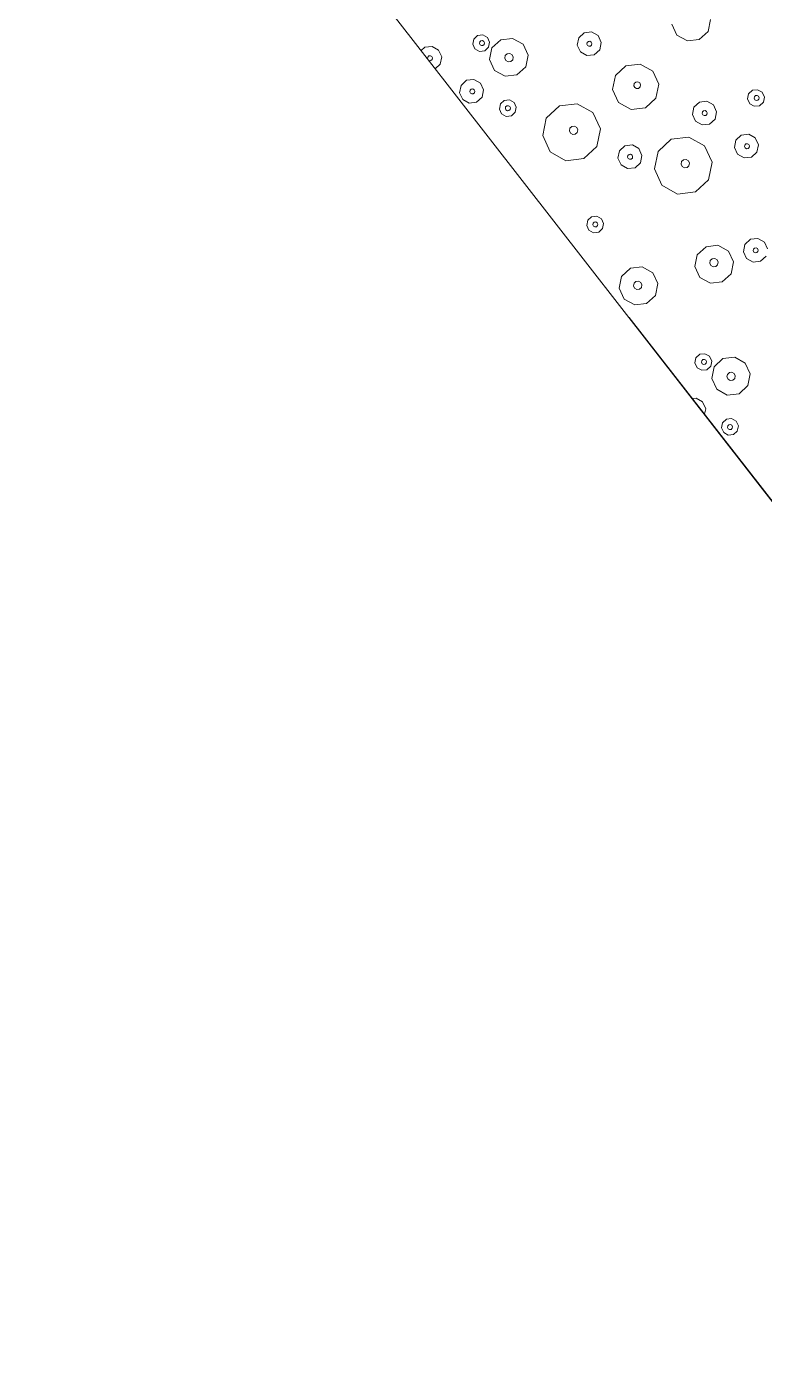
# Model space of a CAD drawing. Header units: metres. Extents: x -2858 to 512, y -1995 to 1252.
# Drawn here: x -592.9 to -588.02, y 432.49 to 441.29 of the extents above; entities that cross this region are included whole.
import ezdxf
from ezdxf.lldxf.tags import DXFTag

# ---------------------------------------------------------------- set-up
doc = ezdxf.new("R2010")
doc.units = ezdxf.units.M
doc.layers.add('Calque commun', color=7, linetype='Continuous')
doc.layers.add('Calque11', color=7, linetype='Continuous')
tags = doc.linetypes.add('HIDDENX2', pattern=[0.75, 0.5, -0.25]).pattern_tags.tags
tags[6:7] = [DXFTag(74, 4), DXFTag(75, 0), DXFTag(340, '0'), DXFTag(46, 1.0), DXFTag(50, 0.0), DXFTag(44, 0.0), DXFTag(45, 0.0)]
tags[4:5] = [DXFTag(74, 4), DXFTag(75, 0), DXFTag(340, '0'), DXFTag(46, 1.0), DXFTag(50, 0.0), DXFTag(44, 0.0), DXFTag(45, 0.0)]

# ---------------------------------------------------------------- blocks, each defined once
blk = doc.blocks.new('geometrebondepartleger')
at = {"layer": 'Calque11', "color": 7, "linetype": 'Continuous', "lineweight": 9}
blk.add_line((150.3457, 147.4392, 79), (130.1803, 35.9078, 79), dxfattribs=at)
blk = doc.blocks.new('pattern')
at = {"layer": 'Calque commun', "color": 54, "linetype": 'Continuous', "lineweight": 9}
for p, q in [((59.9884, 25.5695), (60.0022, 25.6013)), ((60.0022, 25.6013), (60.032, 25.6189)), ((60.032, 25.6189), (60.0664, 25.6156)), ((60.0664, 25.6156), (60.0924, 25.5927)), ((59.9959, 25.5357), (59.9884, 25.5695)), ((60.0219, 25.5128), (59.9959, 25.5357)), ((60.0563, 25.5095), (60.0219, 25.5128)), ((60.0278, 25.5668), (60.032, 25.5763)), ((60.0301, 25.5566), (60.0278, 25.5668)), ((60.0379, 25.5498), (60.0301, 25.5566)), ((60.032, 25.5763), (60.0409, 25.5816)), ((60.0482, 25.5488), (60.0379, 25.5498)), ((60.0409, 25.5816), (60.0512, 25.5806)), ((60.0571, 25.5541), (60.0482, 25.5488)), ((60.0512, 25.5806), (60.059, 25.5737)), ((60.0861, 25.5271), (60.0563, 25.5095)), ((60.0613, 25.5636), (60.0571, 25.5541)), ((60.059, 25.5737), (60.0613, 25.5636)), ((60.0999, 25.5589), (60.0861, 25.5271)), ((60.0924, 25.5927), (60.0999, 25.5589)), ((59.662, 25.3576), (59.6934, 25.4302)), ((59.6934, 25.4302), (59.7615, 25.4704)), ((59.7615, 25.4704), (59.8403, 25.4629)), ((59.8403, 25.4629), (59.8996, 25.4106)), ((59.6792, 25.2804), (59.662, 25.3576)), ((59.7622, 25.35), (59.7691, 25.3658)), ((59.7659, 25.3331), (59.7622, 25.35)), ((59.7789, 25.3216), (59.7659, 25.3331)), ((59.7691, 25.3658), (59.784, 25.3746)), ((59.784, 25.3746), (59.8012, 25.373)), ((59.8012, 25.373), (59.8142, 25.3615)), ((59.8179, 25.3447), (59.8111, 25.3288)), ((59.8142, 25.3615), (59.8179, 25.3447)), ((59.9168, 25.3334), (59.8853, 25.2608)), ((59.8996, 25.4106), (59.9168, 25.3334)), ((60.0415, 25.3192), (60.0611, 25.3646)), ((60.0611, 25.3646), (60.0939, 25.3839)), ((59.7385, 25.2281), (59.6792, 25.2804)), ((59.7962, 25.32), (59.7789, 25.3216)), ((59.8111, 25.3288), (59.7962, 25.32)), ((59.8853, 25.2608), (59.8172, 25.2206)), ((60.0522, 25.271), (60.0415, 25.3192)), ((60.0705, 25.2548), (60.0522, 25.271)), ((59.8172, 25.2206), (59.7385, 25.2281)), ((59.786, 25.152), (59.7998, 25.1838)), ((59.7998, 25.1838), (59.8296, 25.2013)), ((59.8216, 25.1516), (59.8258, 25.1612)), ((59.8258, 25.1612), (59.8347, 25.1664)), ((59.8296, 25.2013), (59.864, 25.1981)), ((59.8347, 25.1664), (59.845, 25.1654)), ((59.845, 25.1654), (59.8528, 25.1586)), ((59.8528, 25.1586), (59.8551, 25.1484)), ((59.864, 25.1981), (59.89, 25.1752)), ((59.89, 25.1752), (59.8975, 25.1414)), ((59.7935, 25.1182), (59.786, 25.152)), ((59.8195, 25.0953), (59.7935, 25.1182)), ((59.8539, 25.092), (59.8195, 25.0953)), ((59.8239, 25.1415), (59.8216, 25.1516)), ((59.8317, 25.1346), (59.8239, 25.1415)), ((59.842, 25.1336), (59.8317, 25.1346)), ((59.8509, 25.1389), (59.842, 25.1336)), ((59.8551, 25.1484), (59.8509, 25.1389)), ((59.8837, 25.1096), (59.8539, 25.092)), ((59.8975, 25.1414), (59.8837, 25.1096)), ((59.0438, 24.9892), (59.093, 24.9845)), ((59.093, 24.9845), (59.1301, 24.9518)), ((58.9815, 24.9187), (59.0012, 24.9641)), ((58.9923, 24.8705), (58.9815, 24.9187)), ((59.0437, 24.9136), (59.0478, 24.9231)), ((59.046, 24.9035), (59.0437, 24.9136)), ((59.0538, 24.8966), (59.046, 24.9035)), ((59.0478, 24.9231), (59.0568, 24.9284)), ((59.0641, 24.8956), (59.0538, 24.8966)), ((59.0568, 24.9284), (59.0671, 24.9274)), ((59.073, 24.9009), (59.0641, 24.8956)), ((59.0671, 24.9274), (59.0749, 24.9206)), ((59.0772, 24.9104), (59.073, 24.9009)), ((59.0749, 24.9206), (59.0772, 24.9104)), ((59.1408, 24.9036), (59.1211, 24.8582)), ((59.1301, 24.9518), (59.1408, 24.9036)), ((59.2162, 24.8537), (59.2844, 24.894)), ((59.2844, 24.894), (59.3631, 24.8864)), ((59.0293, 24.8378), (58.9923, 24.8705)), ((59.0786, 24.8331), (59.0293, 24.8378)), ((59.1211, 24.8582), (59.0786, 24.8331)), ((59.1848, 24.7812), (59.2162, 24.8537)), ((59.3631, 24.8864), (59.4224, 24.8341)), ((59.4224, 24.8341), (59.4396, 24.7569)), ((59.202, 24.7039), (59.1848, 24.7812)), ((59.2778, 24.7638), (59.2847, 24.7797)), ((59.2815, 24.7469), (59.2778, 24.7638)), ((59.2945, 24.7354), (59.2815, 24.7469)), ((59.2847, 24.7797), (59.2996, 24.7885)), ((59.3117, 24.7338), (59.2945, 24.7354)), ((59.2996, 24.7885), (59.3168, 24.7868)), ((59.3266, 24.7426), (59.3117, 24.7338)), ((59.3168, 24.7868), (59.3298, 24.7754)), ((59.3335, 24.7585), (59.3266, 24.7426)), ((59.3298, 24.7754), (59.3335, 24.7585)), ((59.4396, 24.7569), (59.4081, 24.6843)), ((59.2613, 24.6516), (59.202, 24.7039)), ((59.34, 24.6441), (59.2613, 24.6516)), ((59.4081, 24.6843), (59.34, 24.6441)), ((59.6254, 24.5036), (59.6568, 24.5762)), ((59.6568, 24.5762), (59.7249, 24.6164)), ((59.7249, 24.6164), (59.8037, 24.6089)), ((59.8037, 24.6089), (59.863, 24.5565)), ((59.863, 24.5565), (59.8802, 24.4793)), ((58.5083, 24.414), (58.528, 24.4594)), ((58.528, 24.4594), (58.5705, 24.4845)), ((58.5705, 24.4845), (58.6198, 24.4798)), ((58.6198, 24.4798), (58.6568, 24.4471)), ((59.6426, 24.4264), (59.6254, 24.5036)), ((59.7258, 24.4877), (59.7327, 24.5036)), ((59.7295, 24.4708), (59.7258, 24.4877)), ((59.7425, 24.4594), (59.7295, 24.4708)), ((59.7327, 24.5036), (59.7476, 24.5124)), ((59.7597, 24.4578), (59.7425, 24.4594)), ((59.7476, 24.5124), (59.7648, 24.5108)), ((59.7746, 24.4665), (59.7597, 24.4578)), ((59.7648, 24.5108), (59.7778, 24.4993)), ((59.7815, 24.4824), (59.7746, 24.4665)), ((59.7778, 24.4993), (59.7815, 24.4824)), ((59.8802, 24.4793), (59.8487, 24.4067)), ((58.5191, 24.3658), (58.5083, 24.414)), ((58.5561, 24.333), (58.5191, 24.3658)), ((58.5692, 24.4118), (58.5733, 24.4214)), ((58.5715, 24.4017), (58.5692, 24.4118)), ((58.5792, 24.3948), (58.5715, 24.4017)), ((58.5733, 24.4214), (58.5823, 24.4266)), ((58.5896, 24.3938), (58.5792, 24.3948)), ((58.5823, 24.4266), (58.5926, 24.4257)), ((58.5985, 24.3991), (58.5896, 24.3938)), ((58.5926, 24.4257), (58.6004, 24.4188)), ((58.6027, 24.4086), (58.5985, 24.3991)), ((58.6004, 24.4188), (58.6027, 24.4086)), ((58.6676, 24.3989), (58.6479, 24.3535)), ((58.6568, 24.4471), (58.6676, 24.3989)), ((58.8184, 24.3086), (58.9205, 24.3689)), ((58.9205, 24.3689), (59.0387, 24.3577)), ((59.7019, 24.374), (59.6426, 24.4264)), ((59.7806, 24.3665), (59.7019, 24.374)), ((59.8487, 24.4067), (59.7806, 24.3665)), ((58.2528, 24.2468), (58.2666, 24.2786)), ((58.2666, 24.2786), (58.2964, 24.2961)), ((58.2964, 24.2961), (58.3308, 24.2929)), ((58.3308, 24.2929), (58.3568, 24.27)), ((58.6053, 24.3284), (58.5561, 24.333)), ((58.6479, 24.3535), (58.6053, 24.3284)), ((58.7712, 24.1997), (58.8184, 24.3086)), ((59.0387, 24.3577), (59.1276, 24.2791)), ((59.1276, 24.2791), (59.1534, 24.1633)), ((58.2603, 24.213), (58.2528, 24.2468)), ((58.2863, 24.1901), (58.2603, 24.213)), ((58.3207, 24.1868), (58.2863, 24.1901)), ((58.2885, 24.2464), (58.2926, 24.256)), ((58.2907, 24.2363), (58.2885, 24.2464)), ((58.2985, 24.2294), (58.2907, 24.2363)), ((58.2926, 24.256), (58.3015, 24.2612)), ((58.3088, 24.2284), (58.2985, 24.2294)), ((58.3015, 24.2612), (58.3119, 24.2602)), ((58.3178, 24.2337), (58.3088, 24.2284)), ((58.3119, 24.2602), (58.3196, 24.2534)), ((58.3219, 24.2432), (58.3178, 24.2337)), ((58.3196, 24.2534), (58.3219, 24.2432)), ((58.3505, 24.2044), (58.3207, 24.1868)), ((58.3643, 24.2362), (58.3505, 24.2044)), ((58.3568, 24.27), (58.3643, 24.2362)), ((58.797, 24.0839), (58.7712, 24.1997)), ((58.9164, 24.1855), (58.9233, 24.2014)), ((58.9233, 24.2014), (58.9382, 24.2102)), ((58.9382, 24.2102), (58.9555, 24.2086)), ((58.9555, 24.2086), (58.9684, 24.1971)), ((58.9684, 24.1971), (58.9722, 24.1802)), ((58.5302, 24.0622), (58.5499, 24.1076)), ((58.5499, 24.1076), (58.5925, 24.1327)), ((58.5925, 24.1327), (58.6417, 24.128)), ((58.6417, 24.128), (58.6788, 24.0953)), ((58.9202, 24.1686), (58.9164, 24.1855)), ((58.9332, 24.1572), (58.9202, 24.1686)), ((58.9504, 24.1555), (58.9332, 24.1572)), ((58.9653, 24.1643), (58.9504, 24.1555)), ((58.9722, 24.1802), (58.9653, 24.1643)), ((59.1534, 24.1633), (59.1062, 24.0544)), ((58.541, 24.0139), (58.5302, 24.0622)), ((58.578, 23.9812), (58.541, 24.0139)), ((58.5924, 24.0571), (58.5966, 24.0666)), ((58.5947, 24.0469), (58.5924, 24.0571)), ((58.6025, 24.0401), (58.5947, 24.0469)), ((58.5966, 24.0666), (58.6055, 24.0719)), ((58.6128, 24.0391), (58.6025, 24.0401)), ((58.6055, 24.0719), (58.6158, 24.0709)), ((58.6217, 24.0444), (58.6128, 24.0391)), ((58.6158, 24.0709), (58.6236, 24.064)), ((58.6259, 24.0539), (58.6217, 24.0444)), ((58.6236, 24.064), (58.6259, 24.0539)), ((58.6895, 24.047), (58.6698, 24.0017)), ((58.6788, 24.0953), (58.6895, 24.047)), ((58.8859, 24.0054), (58.797, 24.0839)), ((59.1062, 24.0544), (59.004, 23.9941)), ((59.5858, 24.0119), (59.5996, 24.0436)), ((59.5996, 24.0436), (59.6294, 24.0612)), ((59.6236, 24.009), (59.6277, 24.0186)), ((59.6277, 24.0186), (59.6367, 24.0238)), ((59.6294, 24.0612), (59.6638, 24.058)), ((59.6367, 24.0238), (59.647, 24.0229)), ((59.647, 24.0229), (59.6548, 24.016)), ((59.6548, 24.016), (59.657, 24.0059)), ((59.6638, 24.058), (59.6898, 24.0351)), ((59.6898, 24.0351), (59.6973, 24.0013)), ((58.6273, 23.9765), (58.578, 23.9812)), ((58.6698, 24.0017), (58.6273, 23.9765)), ((59.004, 23.9941), (58.8859, 24.0054)), ((59.0745, 23.8872), (59.0942, 23.9326)), ((59.0942, 23.9326), (59.1368, 23.9577)), ((59.1368, 23.9577), (59.186, 23.953)), ((59.186, 23.953), (59.2231, 23.9203)), ((59.5933, 23.9781), (59.5858, 24.0119)), ((59.6193, 23.9552), (59.5933, 23.9781)), ((59.6537, 23.9519), (59.6193, 23.9552)), ((59.6259, 23.9989), (59.6236, 24.009)), ((59.6336, 23.992), (59.6259, 23.9989)), ((59.644, 23.9911), (59.6336, 23.992)), ((59.6529, 23.9963), (59.644, 23.9911)), ((59.657, 24.0059), (59.6529, 23.9963)), ((59.6835, 23.9695), (59.6537, 23.9519)), ((59.6973, 24.0013), (59.6835, 23.9695)), ((59.0853, 23.839), (59.0745, 23.8872)), ((59.1224, 23.8062), (59.0853, 23.839)), ((59.1367, 23.8821), (59.1409, 23.8916)), ((59.139, 23.872), (59.1367, 23.8821)), ((59.1468, 23.8651), (59.139, 23.872)), ((59.1409, 23.8916), (59.1498, 23.8969)), ((59.1571, 23.8641), (59.1468, 23.8651)), ((59.1498, 23.8969), (59.1601, 23.8959)), ((59.1661, 23.8694), (59.1571, 23.8641)), ((59.1601, 23.8959), (59.1679, 23.889)), ((59.1702, 23.8789), (59.1661, 23.8694)), ((59.1679, 23.889), (59.1702, 23.8789)), ((59.2338, 23.872), (59.2142, 23.8267)), ((59.2231, 23.9203), (59.2338, 23.872)), ((58.6693, 23.7006), (58.751, 23.7489)), ((58.751, 23.7489), (58.8455, 23.7399)), ((59.1716, 23.8015), (59.1224, 23.8062)), ((59.2142, 23.8267), (59.1716, 23.8015)), ((58.1236, 23.671), (58.1918, 23.7112)), ((58.1918, 23.7112), (58.2705, 23.7037)), ((58.2705, 23.7037), (58.3298, 23.6513)), ((58.6315, 23.6135), (58.6693, 23.7006)), ((58.8455, 23.7399), (58.9167, 23.677)), ((58.9167, 23.677), (58.9373, 23.5844)), ((59.1468, 23.6107), (59.249, 23.671)), ((59.249, 23.671), (59.3671, 23.6597)), ((58.347, 23.5741), (58.3156, 23.5015)), ((58.3298, 23.6513), (58.347, 23.5741)), ((58.6522, 23.5208), (58.6315, 23.6135)), ((58.7477, 23.6021), (58.7532, 23.6148)), ((58.7507, 23.5886), (58.7477, 23.6021)), ((58.7611, 23.5795), (58.7507, 23.5886)), ((58.7532, 23.6148), (58.7652, 23.6219)), ((58.7749, 23.5781), (58.7611, 23.5795)), ((58.7652, 23.6219), (58.7789, 23.6206)), ((58.7868, 23.5852), (58.7749, 23.5781)), ((58.7789, 23.6206), (58.7893, 23.6114)), ((58.7923, 23.5979), (58.7868, 23.5852)), ((58.7893, 23.6114), (58.7923, 23.5979)), ((58.9373, 23.5844), (58.8996, 23.4973)), ((59.0996, 23.5018), (59.1468, 23.6107)), ((59.3671, 23.6597), (59.4561, 23.5812)), ((59.4561, 23.5812), (59.4819, 23.4654)), ((58.7233, 23.458), (58.6522, 23.5208)), ((58.8996, 23.4973), (58.8178, 23.449)), ((59.1254, 23.386), (59.0996, 23.5018)), ((59.2449, 23.4876), (59.2518, 23.5035)), ((59.2487, 23.4707), (59.2449, 23.4876)), ((59.2518, 23.5035), (59.2667, 23.5123)), ((59.2667, 23.5123), (59.2839, 23.5106)), ((59.2839, 23.5106), (59.2969, 23.4992)), ((59.2969, 23.4992), (59.3006, 23.4823)), ((58.8178, 23.449), (58.7233, 23.458)), ((59.2616, 23.4592), (59.2487, 23.4707)), ((59.2789, 23.4576), (59.2616, 23.4592)), ((59.2938, 23.4664), (59.2789, 23.4576)), ((59.3006, 23.4823), (59.2938, 23.4664)), ((59.4819, 23.4654), (59.4347, 23.3565)), ((59.2144, 23.3074), (59.1254, 23.386)), ((59.4347, 23.3565), (59.3325, 23.2962)), ((58.6975, 23.1879), (58.7172, 23.2333)), ((58.7172, 23.2333), (58.7597, 23.2584)), ((58.7597, 23.2584), (58.809, 23.2537)), ((58.809, 23.2537), (58.846, 23.221)), ((58.846, 23.221), (58.8568, 23.1728)), ((59.3325, 23.2962), (59.2144, 23.3074)), ((58.7082, 23.1397), (58.6975, 23.1879)), ((58.7453, 23.1069), (58.7082, 23.1397)), ((58.7597, 23.1828), (58.7638, 23.1923)), ((58.7619, 23.1727), (58.7597, 23.1828)), ((58.7697, 23.1658), (58.7619, 23.1727)), ((58.7638, 23.1923), (58.7728, 23.1976)), ((58.7801, 23.1648), (58.7697, 23.1658)), ((58.7728, 23.1976), (58.7831, 23.1966)), ((58.789, 23.1701), (58.7801, 23.1648)), ((58.7831, 23.1966), (58.7909, 23.1898)), ((58.7931, 23.1796), (58.789, 23.1701)), ((58.7909, 23.1898), (58.7931, 23.1796)), ((58.8568, 23.1728), (58.8371, 23.1274)), ((58.7945, 23.1023), (58.7453, 23.1069)), ((58.8371, 23.1274), (58.7945, 23.1023)), ((59.3977, 23.068), (59.4115, 23.0997)), ((59.4052, 23.0342), (59.3977, 23.068)), ((59.4115, 23.0997), (59.4413, 23.1173)), ((59.4371, 23.0652), (59.4413, 23.0747)), ((59.4394, 23.0551), (59.4371, 23.0652)), ((59.4472, 23.0482), (59.4394, 23.0551)), ((59.4413, 23.1173), (59.4757, 23.114)), ((59.4413, 23.0747), (59.4502, 23.08)), ((59.4575, 23.0472), (59.4472, 23.0482)), ((59.4502, 23.08), (59.4606, 23.079)), ((59.4665, 23.0525), (59.4575, 23.0472)), ((59.4606, 23.079), (59.4683, 23.0722)), ((59.4706, 23.062), (59.4665, 23.0525)), ((59.4683, 23.0722), (59.4706, 23.062)), ((59.4757, 23.114), (59.5017, 23.0911)), ((59.5092, 23.0573), (59.4954, 23.0256)), ((59.5017, 23.0911), (59.5092, 23.0573)), ((59.1027, 22.9287), (59.1709, 22.9689)), ((59.1709, 22.9689), (59.2496, 22.9614)), ((59.2496, 22.9614), (59.3089, 22.909)), ((59.4312, 23.0113), (59.4052, 23.0342)), ((59.4656, 23.008), (59.4312, 23.0113)), ((59.4954, 23.0256), (59.4656, 23.008)), ((59.0713, 22.8561), (59.1027, 22.9287)), ((59.1784, 22.8643), (59.1933, 22.8731)), ((59.1933, 22.8731), (59.2105, 22.8714)), ((59.2105, 22.8714), (59.2235, 22.86)), ((59.3089, 22.909), (59.3261, 22.8318)), ((59.4705, 22.863), (59.513, 22.8882)), ((59.513, 22.8882), (59.5623, 22.8835)), ((59.5623, 22.8835), (59.5993, 22.8508)), ((59.0885, 22.7789), (59.0713, 22.8561)), ((59.1715, 22.8484), (59.1784, 22.8643)), ((59.1753, 22.8315), (59.1715, 22.8484)), ((59.1882, 22.8201), (59.1753, 22.8315)), ((59.2055, 22.8184), (59.1882, 22.8201)), ((59.2204, 22.8272), (59.2055, 22.8184)), ((59.2273, 22.8431), (59.2204, 22.8272)), ((59.2235, 22.86), (59.2273, 22.8431)), ((59.3261, 22.8318), (59.2947, 22.7592)), ((59.4508, 22.8177), (59.4705, 22.863)), ((59.4616, 22.7694), (59.4508, 22.8177)), ((59.5117, 22.8155), (59.5158, 22.825)), ((59.514, 22.8053), (59.5117, 22.8155)), ((59.5217, 22.7985), (59.514, 22.8053)), ((59.5158, 22.825), (59.5248, 22.8303)), ((59.5321, 22.7975), (59.5217, 22.7985)), ((59.5248, 22.8303), (59.5351, 22.8293)), ((59.541, 22.8028), (59.5321, 22.7975)), ((59.5351, 22.8293), (59.5429, 22.8224)), ((59.5452, 22.8123), (59.541, 22.8028)), ((59.5429, 22.8224), (59.5452, 22.8123)), ((59.6101, 22.8025), (59.5904, 22.7571)), ((59.5993, 22.8508), (59.6101, 22.8025)), ((59.1478, 22.7265), (59.0885, 22.7789)), ((59.2265, 22.719), (59.1478, 22.7265)), ((59.2091, 22.6822), (59.2389, 22.6998)), ((59.2947, 22.7592), (59.2265, 22.719)), ((59.2389, 22.6998), (59.2733, 22.6965)), ((59.2733, 22.6965), (59.2993, 22.6736)), ((59.4986, 22.7367), (59.4616, 22.7694)), ((59.5478, 22.732), (59.4986, 22.7367)), ((59.5904, 22.7571), (59.5478, 22.732)), ((59.1953, 22.6505), (59.2091, 22.6822)), ((59.2028, 22.6167), (59.1953, 22.6505)), ((59.2288, 22.5938), (59.2028, 22.6167)), ((59.231, 22.6501), (59.2351, 22.6596)), ((59.2332, 22.6399), (59.231, 22.6501)), ((59.241, 22.6331), (59.2332, 22.6399)), ((59.2351, 22.6596), (59.244, 22.6649)), ((59.2513, 22.6321), (59.241, 22.6331)), ((59.244, 22.6649), (59.2544, 22.6639)), ((59.2603, 22.6374), (59.2513, 22.6321)), ((59.2544, 22.6639), (59.2621, 22.657)), ((59.2644, 22.6469), (59.2603, 22.6374)), ((59.2621, 22.657), (59.2644, 22.6469)), ((59.293, 22.6081), (59.2632, 22.5905)), ((59.3068, 22.6398), (59.293, 22.6081)), ((59.2993, 22.6736), (59.3068, 22.6398)), ((59.2632, 22.5905), (59.2288, 22.5938)), ((59.4924, 22.5112), (59.535, 22.5363)), ((59.535, 22.5363), (59.5783, 22.5322)), ((59.4727, 22.4658), (59.4924, 22.5112)), ((59.4835, 22.4176), (59.4727, 22.4658)), ((59.5349, 22.4607), (59.5391, 22.4702)), ((59.5372, 22.4506), (59.5349, 22.4607)), ((59.545, 22.4437), (59.5372, 22.4506)), ((59.5391, 22.4702), (59.548, 22.4755)), ((59.5553, 22.4427), (59.545, 22.4437)), ((59.548, 22.4755), (59.5583, 22.4745)), ((59.5629, 22.4472), (59.5553, 22.4427)), ((59.5583, 22.4745), (59.5661, 22.4677)), ((59.5661, 22.4677), (59.5664, 22.4664)), ((59.5205, 22.3848), (59.4835, 22.4176)), ((59.5511, 22.3819), (59.5205, 22.3848))]:
    blk.add_line(p, q, dxfattribs=at)
at = {"layer": 'Calque commun', "color": 7, "linetype": 'Continuous', "lineweight": 9}
mesh = blk.add_polyface(dxfattribs=at)
corners = [(70.8497, 113.5412), (53.8349, 19.1692), (74.7282, 106.3237), (76.0435, 113.5984), (74.769, 106.1763), (58.8077, 18.2701), (114.1703, 105.207), (114.1703, 98.5387)]
mesh.append_faces([[corners[k] for k in face] for face in [(3, 4, 6)]], dxfattribs={"vtx0": -1, "vtx1": -1, "color": 7})
mesh.append_faces([[corners[k] for k in face] for face in [(3, 2, 4)]], dxfattribs={"vtx0": -1, "vtx2": -1, "color": 7})
mesh.append_faces([[corners[k] for k in face] for face in [(5, 2, 1)]], dxfattribs={"vtx1": -1, "color": 7})
mesh.append_faces([[corners[k] for k in face] for face in [(0, 1, 2), (3, 0, 2)]], dxfattribs={"vtx1": -1, "vtx2": -1, "color": 7})
mesh.append_faces([[corners[k] for k in face] for face in [(4, 7, 6)]], dxfattribs={"vtx2": -1, "color": 7})

msp = doc.modelspace()

# ---------------------------------------------------------------- linework, layer by layer
at = {"layer": 'Calque commun', "color": 3, "linetype": 'HIDDENX2', "lineweight": 18, "extrusion": (0, 0, -1)}
msp.add_arc((494.5277, 544.1418), 162.6468, 258.823451, 321.396966, dxfattribs=at)
msp.add_arc((494.5277, 544.1418), 162.6468, 258.823451, 321.396966, dxfattribs=at)
msp.add_arc((494.5277, 544.1418), 162.6468, 258.823451, 321.396966, dxfattribs=at)

# ---------------------------------------------------------------- block references
at = {"layer": 'Calque commun', "color": 0, "linetype": 'ByBlock', "lineweight": -2, "rotation": 228.1617603435354}
for name, p in [('geometrebondepartleger', (-528.8356, 560.3039)), ('pattern', (-567.2453, 500.4263))]:
    msp.add_blockref(name, p, dxfattribs=at)

doc.saveas('drawing.dxf')
